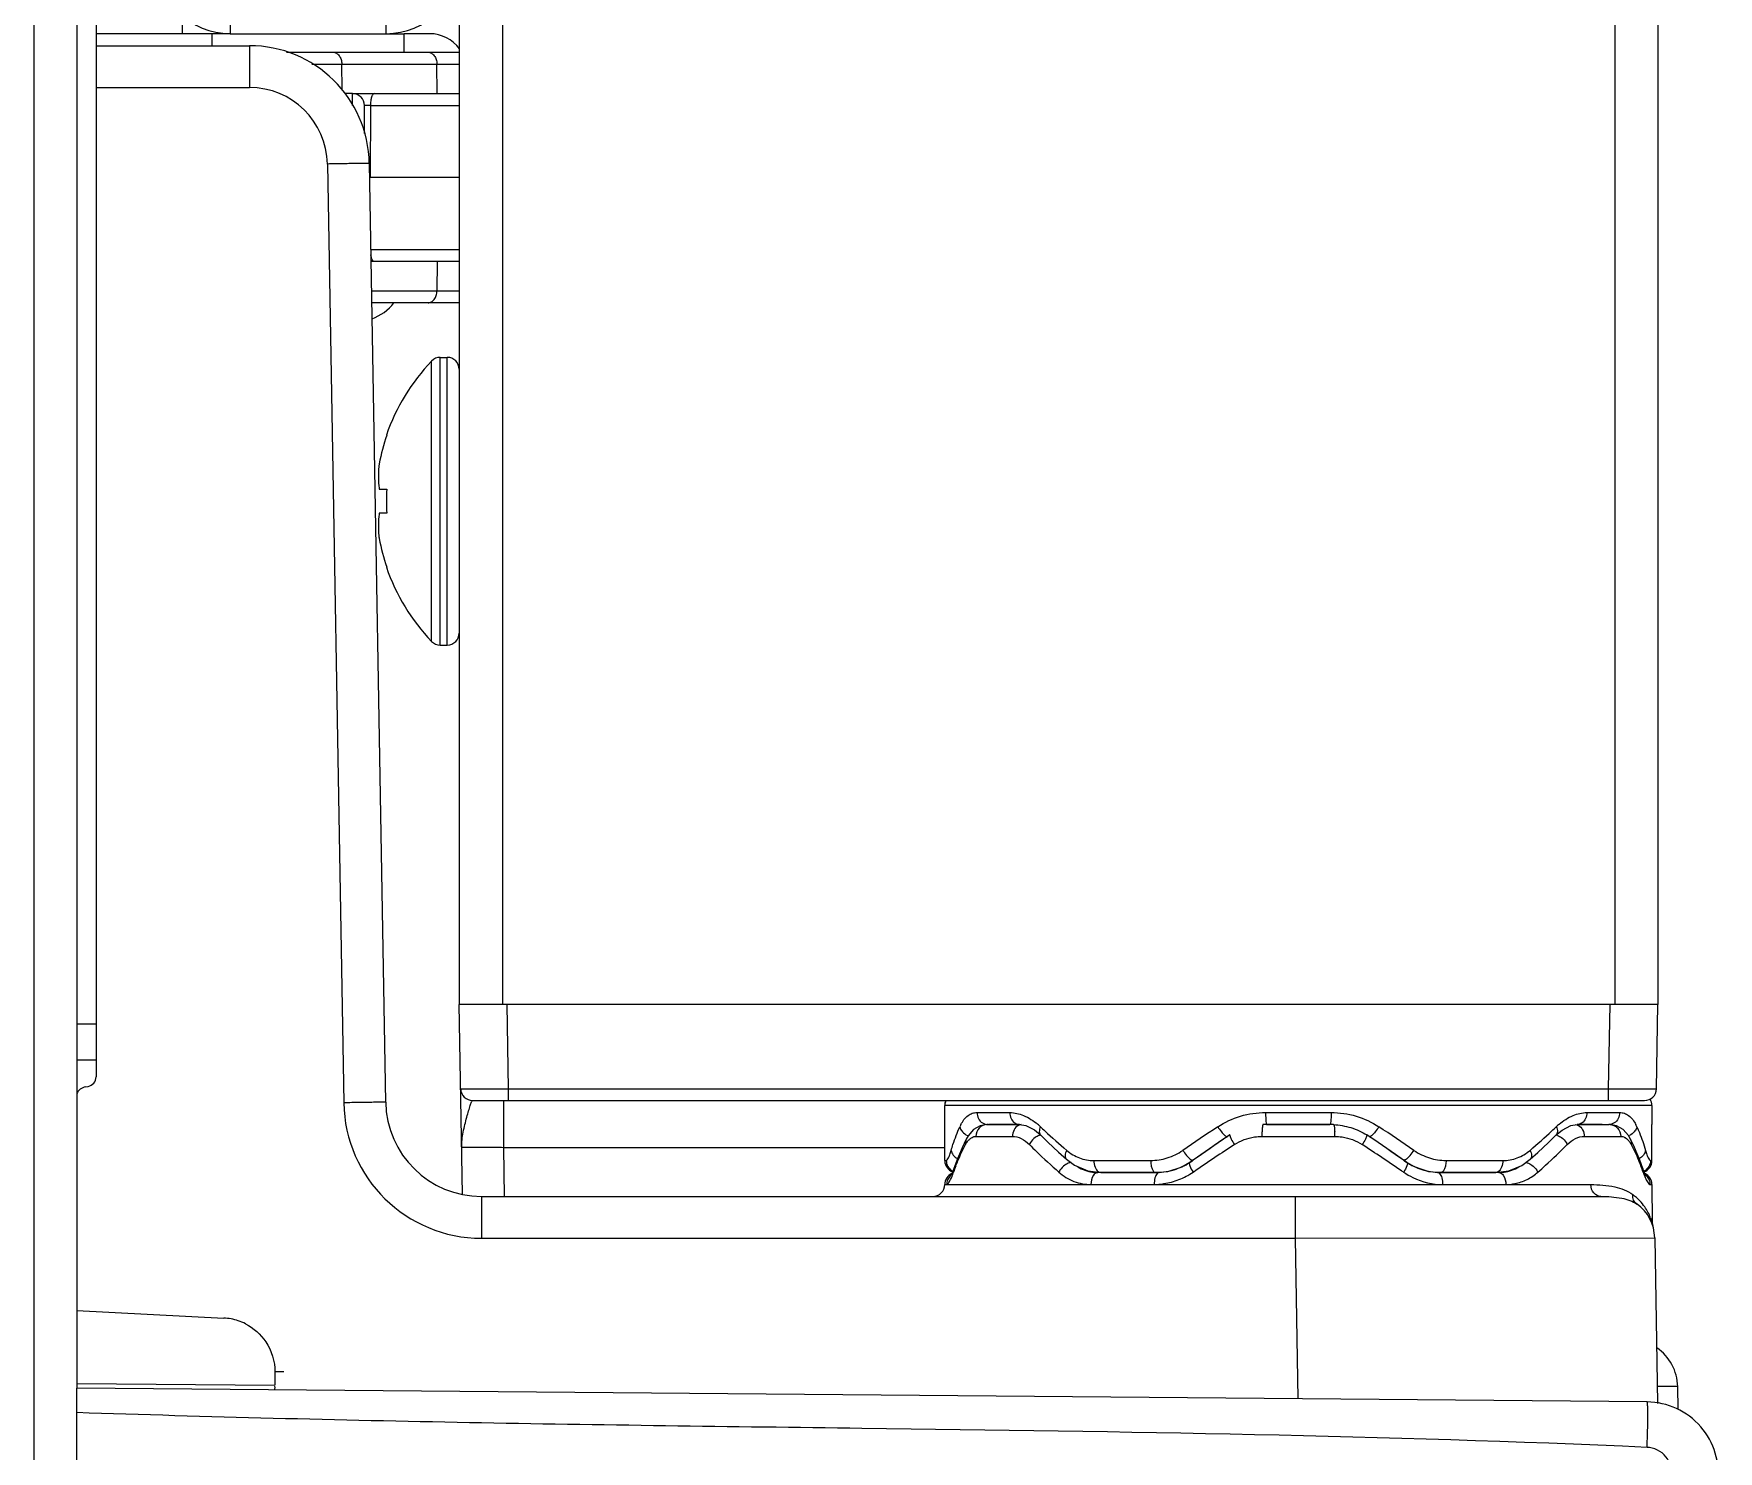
# Model space of a CAD drawing. Header units: millimetres. Extents: x -1686 to 4120, y -1850 to 2563.
# Drawn here: x 2410.2 to 2480.4, y -52.5 to 6.6 of the extents above; entities that cross this region are included whole.
import ezdxf

# ---------------------------------------------------------------- set-up
doc = ezdxf.new("R2010")
doc.units = ezdxf.units.MM
doc.header["$LTSCALE"] = 65.395
doc.layers.get('0').update_dxf_attribs({"linetype": 'CONTINUOUS'})
for name, color, linetype in [('02___PRT_ALL_AXES', 7, 'CONTINUOUS'), ('ASSI', 7, 'CONTINUOUS'), ('GEOM', 7, 'CONTINUOUS')]:
    doc.layers.add(name, color=color, linetype=linetype)

msp = doc.modelspace()

# ---------------------------------------------------------------- linework, layer by layer
at = {"linetype": 'Continuous'}
for p, q in [((2427.93, 673.131), (2427.93, -33.869)), ((2429.73, 673.131), (2429.73, -33.869)), ((2476.13, 673.131), (2476.13, -33.869)), ((2477.93, 673.131), (2477.93, -33.869)), ((2418.38, 8.631), (2418.38, 6.631)), ((2424.88, 6.631), (2424.88, 8.631)), ((2418.38, 6.631), (2424.88, 6.631)), ((2426.779, -18.715), (2426.779, -7.023)), ((2427.14, -18.869), (2427.14, -6.869)), ((2427.43, -18.869), (2427.43, -6.869)), ((2424.89, -10.119), (2424.906, -10.119)), ((2424.59, -12.369), (2424.906, -12.369)), ((2424.906, -13.369), (2424.59, -13.369)), ((2424.906, -15.619), (2424.89, -15.619)), ((2477.93, -33.869), (2427.93, -33.869)), ((2428.068, -41.788), (2427.93, -33.869)), ((2429.991, -37.378), (2429.93, -33.869)), ((2475.869, -37.378), (2475.93, -33.869)), ((2477.869, -37.378), (2477.93, -33.869)), ((2428.491, -37.869), (2477.369, -37.869)), ((2429.784, -39.834), (2429.784, -37.869)), ((2429.991, -37.378), (2475.869, -37.378)), ((2429.991, -37.869), (2429.991, -37.378)), ((2475.869, -37.869), (2475.869, -37.378)), ((2477.68, -38.077), (2448.18, -38.077)), ((2449.528, -38.369), (2450.894, -38.369)), ((2461.563, -38.369), (2464.297, -38.369)), ((2474.966, -38.369), (2476.332, -38.369)), ((2477.68, -38.077), (2477.68, -38.869)), ((2449.982, -38.869), (2451.305, -38.869)), ((2451.305, -38.869), (2451.563, -38.914)), ((2451.563, -38.914), (2451.918, -39.095)), ((2451.918, -39.095), (2452.186, -39.319)), ((2452.187, -39.319), (2452.187, -39.319)), ((2461.61, -38.869), (2464.25, -38.869)), ((2473.674, -39.319), (2473.673, -39.319)), ((2473.674, -39.319), (2473.933, -39.101)), ((2473.933, -39.101), (2474.29, -38.916)), ((2474.29, -38.916), (2474.555, -38.869)), ((2474.555, -38.869), (2475.878, -38.869)), ((2448.18, -39.834), (2429.784, -39.834)), ((2429.819, -41.869), (2429.784, -39.834)), ((2452.931, -40.022), (2453.263, -40.32)), ((2448.18, -40.369), (2448.243, -40.369)), ((2453.263, -40.32), (2453.263, -40.32)), ((2454.403, -40.369), (2456.77, -40.369)), ((2469.09, -40.369), (2471.457, -40.369)), ((2472.597, -40.32), (2472.597, -40.32)), ((2477.617, -40.369), (2477.68, -40.369)), ((2454.143, -40.798), (2454.692, -40.869)), ((2454.692, -40.869), (2456.979, -40.869)), ((2468.881, -40.869), (2471.168, -40.869))]:
    msp.add_line(p, q, dxfattribs=at)
for points in [[(2452.187, -39.319), (2452.487, -39.609), (2452.931, -40.022)], [(2472.597, -40.32), (2472.918, -40.032), (2473.362, -39.619), (2473.673, -39.319)], [(2453.263, -40.32), (2453.596, -40.565), (2454.143, -40.798)], [(2471.168, -40.869), (2471.709, -40.8), (2472.254, -40.571), (2472.597, -40.32)]]:
    msp.add_lwpolyline(points, dxfattribs=at)
for centre, radius, start, end in [((2418.38, 9.631), 3, 180, 270), ((2424.88, 9.631), 3, 270, 360), ((2427.14, -7.369), 0.5, 90, 136.22535), ((2427.43, -7.369), 0.5, 360, 90), ((2432.88, -12.869), 8.435, 160.97292, 169.33784), ((2428.72, -11.839), 4.163, 178.40064, 179.17885), ((2428.719, -11.839), 4.162, 179.17887, 180.17477), ((2428.719, -11.839), 4.162, 180.17484, 181.17769), ((2428.721, -11.839), 4.164, 181.17771, 181.95874), ((2428.723, -11.839), 4.167, 177.16138, 178.40051), ((2428.728, -11.839), 4.171, 176.61206, 177.16146), ((2428.737, -11.84), 4.18, 174.73554, 176.61146), ((2428.756, -11.842), 4.2, 172.70766, 174.735), ((2428.724, -11.839), 4.167, 181.95879, 182.82291), ((2428.729, -11.838), 4.172, 182.82295, 183.74053), ((2428.735, -11.838), 4.178, 183.74057, 184.61201), ((2428.743, -11.837), 4.186, 184.61205, 185.51729), ((2428.758, -11.836), 4.201, 185.51796, 187.29216), ((2432.88, -12.869), 7.99, 176.41218, 183.58782), ((2428.721, -13.9), 4.164, 178.04126, 178.82229), ((2428.719, -13.9), 4.162, 178.82231, 179.82516), ((2428.719, -13.9), 4.162, 179.82523, 180.82113), ((2428.72, -13.9), 4.163, 180.82115, 181.59936), ((2428.723, -13.899), 4.167, 181.59949, 182.83862), ((2428.724, -13.9), 4.167, 177.17709, 178.04121), ((2428.729, -13.9), 4.172, 176.25947, 177.17705), ((2428.735, -13.9), 4.178, 175.38799, 176.25943), ((2428.743, -13.901), 4.186, 174.48271, 175.38795), ((2428.758, -13.902), 4.201, 172.70784, 174.48204), ((2428.728, -13.899), 4.171, 182.83854, 183.38794), ((2428.737, -13.899), 4.18, 183.38854, 185.26446), ((2428.756, -13.897), 4.2, 185.265, 187.29234), ((2432.88, -12.869), 8.435, 190.66216, 199.02708), ((2427.14, -18.369), 0.5, 223.77465, 270), ((2427.43, -18.369), 0.5, 270, 0), ((2428.491, -37.369), 0.5, 180.99984, 269.99097), ((2448.68, -38.076), 0.5, 155.33482, 180), ((2448.68, -38.077), 0.5, 157.48891, 180), ((2477.369, -37.369), 0.5, 270, 359), ((2477.18, -38.077), 0.5, 0, 32.00138), ((2450.5, -39.715), 1.848, 152.76711, 155.95344), ((2449.379, -38.755), 0.622, 245.89107, 249.70241), ((2449.982, -39.428), 0.559, 90.00908, 94.24521), ((2450.235, -41.007), 2.817, 46.55479, 49.74658), ((2470.545, -19.546), 26.731, 226.58184, 227.12387), ((2472.787, -17.115), 30.038, 227.14377, 229.46995), ((2527.69, -141.574), 123.165, 123.57851, 124.3974), ((2461.563, -41.71), 2.832, 121.68481, 124.55526), ((2461.61, -41.895), 3.026, 90.01104, 92.8128), ((2464.25, -41.895), 3.026, 87.18691, 89.98898), ((2464.297, -41.71), 2.832, 55.44474, 58.31384), ((2393.198, -148.948), 132.058, 55.63018, 56.39391), ((2452.312, -16.261), 31.182, 310.57274, 312.81355), ((2455.315, -19.546), 26.731, 312.87614, 313.41816), ((2475.625, -41.007), 2.817, 130.25597, 133.44529), ((2475.878, -39.428), 0.559, 85.75337, 89.99095), ((2476.481, -38.755), 0.622, 290.48486, 294.10999), ((2475.36, -39.715), 1.848, 24.04888, 27.23564), ((2459.615, -38.995), 1.779, 212.2947, 220.67124), ((2532.595, -145.526), 128.623, 124.38412, 125.15293), ((2387.669, -153.588), 138.437, 54.87433, 55.58863), ((2466.246, -38.995), 1.779, 319.32684, 327.70278), ((2448.68, -40.369), 0.5, 181.90363, 250.36521), ((2456.886, -38.029), 2.858, 301.97355, 304.02101), ((2456.884, -38.026), 2.862, 304.02071, 305.31445), ((2458.537, -40.299), 0.0626, 267.50712, 271.56149), ((2468.976, -38.026), 2.862, 234.68557, 235.97548), ((2468.974, -38.029), 2.858, 235.97519, 238.02603), ((2477.18, -40.369), 0.5, 289.58183, 360), ((2448.738, -40.376), 0.492, 240.02307, 244.64831), ((2456.978, -38.314), 2.556, 270.01607, 273.14826), ((2456.974, -38.257), 2.613, 273.16779, 282.11491), ((2468.886, -38.257), 2.613, 257.89924, 266.83233), ((2468.882, -38.314), 2.556, 266.85179, 269.98401), ((2477.122, -40.376), 0.492, 295.3514, 299.97604)]:
    msp.add_arc(centre, radius, start, end, dxfattribs=at)
for points, knots in [([(2427.991, -37.378), (2427.991, -37.381), (2428.003, -37.377), (2428.014, -37.38), (2428.041, -37.379), (2428.083, -37.381), (2428.15, -37.381), (2428.233, -37.381), (2428.378, -37.381), (2428.595, -37.382), (2428.894, -37.381), (2429.236, -37.381), (2429.606, -37.38), (2429.861, -37.379), (2429.991, -37.378)], [0, 0, 0, 0, 0.00485, 0.010865, 0.019254, 0.043098, 0.07617, 0.118119, 0.168571, 0.292925, 0.444468, 0.617308, 0.804981, 1, 1, 1, 1]), ([(2428.034, -39.834), (2428.03, -39.617), (2428.068, -39.291), (2428.163, -38.872), (2428.242, -38.575), (2428.317, -38.308), (2428.38, -38.094), (2428.429, -37.954), (2428.463, -37.888), (2428.483, -37.869), (2428.491, -37.869)], [0, 0, 0, 0, 0.320027, 0.479984, 0.633841, 0.773037, 0.886968, 0.964801, 0.987534, 1, 1, 1, 1]), ([(2475.869, -37.378), (2475.999, -37.379), (2476.254, -37.38), (2476.624, -37.381), (2476.966, -37.381), (2477.265, -37.382), (2477.482, -37.381), (2477.627, -37.381), (2477.71, -37.381), (2477.777, -37.381), (2477.819, -37.379), (2477.846, -37.38), (2477.857, -37.377), (2477.869, -37.381), (2477.869, -37.378)], [0, 0, 0, 0, 0.19502, 0.382696, 0.555536, 0.707078, 0.831431, 0.881883, 0.923833, 0.956904, 0.980743, 0.98913, 0.995144, 1, 1, 1, 1]), ([(2448.856, -38.869), (2448.929, -38.728), (2449.065, -38.532), (2449.326, -38.39), (2449.461, -38.369), (2449.528, -38.369)], [0, 0, 0, 0, 0.543087, 0.773643, 1, 1, 1, 1]), ([(2449.528, -38.369), (2449.528, -38.455), (2449.568, -38.626), (2449.685, -38.758), (2449.755, -38.802)], [0, 0, 0, 0, 0.509936, 1, 1, 1, 1]), ([(2450.894, -38.369), (2451.091, -38.369), (2451.519, -38.471), (2451.88, -38.709), (2452.055, -38.857)], [0, 0, 0, 0, 0.462143, 1, 1, 1, 1]), ([(2450.894, -38.369), (2450.894, -38.455), (2450.928, -38.621), (2451.034, -38.757), (2451.098, -38.802)], [0, 0, 0, 0, 0.520016, 1, 1, 1, 1]), ([(2459.57, -38.962), (2459.861, -38.769), (2460.507, -38.468), (2461.212, -38.369), (2461.563, -38.369)], [0, 0, 0, 0, 0.497986, 1, 1, 1, 1]), ([(2461.563, -38.369), (2461.563, -38.464), (2461.569, -38.62), (2461.579, -38.777), (2461.593, -38.837)], [0, 0, 0, 0, 0.60654, 1, 1, 1, 1]), ([(2464.297, -38.369), (2464.297, -38.464), (2464.291, -38.62), (2464.281, -38.777), (2464.267, -38.837)], [0, 0, 0, 0, 0.606643, 1, 1, 1, 1]), ([(2464.297, -38.369), (2464.648, -38.369), (2465.353, -38.468), (2465.999, -38.769), (2466.29, -38.962)], [0, 0, 0, 0, 0.502014, 1, 1, 1, 1]), ([(2473.805, -38.857), (2473.98, -38.709), (2474.341, -38.471), (2474.769, -38.369), (2474.966, -38.369)], [0, 0, 0, 0, 0.537854, 1, 1, 1, 1]), ([(2474.966, -38.369), (2474.966, -38.455), (2474.932, -38.621), (2474.826, -38.757), (2474.762, -38.802)], [0, 0, 0, 0, 0.520014, 1, 1, 1, 1]), ([(2476.332, -38.369), (2476.332, -38.455), (2476.292, -38.626), (2476.175, -38.758), (2476.105, -38.802)], [0, 0, 0, 0, 0.509935, 1, 1, 1, 1]), ([(2476.332, -38.369), (2476.398, -38.369), (2476.533, -38.39), (2476.795, -38.532), (2476.931, -38.728), (2477.004, -38.869)], [0, 0, 0, 0, 0.226358, 0.456913, 1, 1, 1, 1]), ([(2448.447, -39.946), (2448.472, -39.863), (2448.576, -39.529), (2448.704, -39.203), (2448.812, -38.962)], [0, 0, 0, 0, 0.245495, 1, 1, 1, 1]), ([(2448.812, -38.962), (2448.816, -38.98), (2448.836, -39.056), (2448.878, -39.126), (2448.917, -39.171)], [0, 0, 0, 0, 0.238358, 1, 1, 1, 1]), ([(2451.098, -38.802), (2451.114, -38.813), (2451.176, -38.85), (2451.249, -38.869), (2451.302, -38.869)], [0, 0, 0, 0, 0.258817, 1, 1, 1, 1]), ([(2452.172, -38.962), (2452.143, -39.026), (2452.105, -39.149), (2452.148, -39.281), (2452.187, -39.319)], [0, 0, 0, 0, 0.562885, 1, 1, 1, 1]), ([(2459.57, -38.962), (2459.617, -39.034), (2459.708, -39.16), (2459.811, -39.277), (2459.863, -39.323)], [0, 0, 0, 0, 0.554103, 1, 1, 1, 1]), ([(2459.863, -39.323), (2459.88, -39.338), (2459.908, -39.36), (2459.943, -39.378), (2459.956, -39.377)], [0, 0, 0, 0, 0.627067, 1, 1, 1, 1]), ([(2461.593, -38.837), (2461.595, -38.845), (2461.598, -38.856), (2461.606, -38.869), (2461.61, -38.869)], [0, 0, 0, 0, 0.685624, 1, 1, 1, 1]), ([(2464.267, -38.837), (2464.265, -38.845), (2464.262, -38.856), (2464.254, -38.869), (2464.25, -38.869)], [0, 0, 0, 0, 0.685515, 1, 1, 1, 1]), ([(2464.398, -38.873), (2464.643, -38.885), (2465.129, -38.968), (2465.578, -39.172), (2465.785, -39.3)], [0, 0, 0, 0, 0.501925, 1, 1, 1, 1]), ([(2465.997, -39.323), (2465.98, -39.338), (2465.952, -39.36), (2465.917, -39.378), (2465.904, -39.377)], [0, 0, 0, 0, 0.627062, 1, 1, 1, 1]), ([(2466.29, -38.962), (2466.243, -39.034), (2466.152, -39.16), (2466.049, -39.277), (2465.997, -39.323)], [0, 0, 0, 0, 0.554123, 1, 1, 1, 1]), ([(2473.688, -38.962), (2473.717, -39.026), (2473.755, -39.149), (2473.712, -39.281), (2473.674, -39.319)], [0, 0, 0, 0, 0.562888, 1, 1, 1, 1]), ([(2474.762, -38.802), (2474.746, -38.813), (2474.684, -38.85), (2474.611, -38.869), (2474.558, -38.869)], [0, 0, 0, 0, 0.258818, 1, 1, 1, 1]), ([(2477.048, -38.962), (2477.044, -38.98), (2477.024, -39.056), (2476.982, -39.126), (2476.942, -39.171)], [0, 0, 0, 0, 0.238358, 1, 1, 1, 1]), ([(2477.048, -38.962), (2477.084, -39.043), (2477.222, -39.365), (2477.339, -39.696), (2477.412, -39.946)], [0, 0, 0, 0, 0.254914, 1, 1, 1, 1]), ([(2429.784, -39.834), (2429.67, -39.832), (2429.447, -39.828), (2429.123, -39.823), (2428.824, -39.821), (2428.562, -39.82), (2428.372, -39.82), (2428.246, -39.822), (2428.172, -39.823), (2428.116, -39.826), (2428.071, -39.827), (2428.051, -39.831), (2428.034, -39.831), (2428.034, -39.834)], [0, 0, 0, 0, 0.195004, 0.382579, 0.555413, 0.70691, 0.831211, 0.881631, 0.923553, 0.956586, 0.980426, 0.994866, 1, 1, 1, 1]), ([(2448.243, -40.369), (2448.26, -40.369), (2448.298, -40.33), (2448.341, -40.249), (2448.396, -40.114), (2448.429, -40.008), (2448.447, -39.946)], [0, 0, 0, 0, 0.100823, 0.297022, 0.597759, 1, 1, 1, 1]), ([(2448.447, -39.946), (2448.456, -40.017), (2448.521, -40.16), (2448.642, -40.256), (2448.711, -40.292)], [0, 0, 0, 0, 0.476562, 1, 1, 1, 1]), ([(2453.267, -39.946), (2453.232, -40.014), (2453.184, -40.139), (2453.222, -40.284), (2453.263, -40.32)], [0, 0, 0, 0, 0.583558, 1, 1, 1, 1]), ([(2453.267, -39.946), (2453.424, -40.08), (2453.784, -40.298), (2454.199, -40.369), (2454.403, -40.369)], [0, 0, 0, 0, 0.502873, 1, 1, 1, 1]), ([(2456.77, -40.369), (2457.004, -40.369), (2457.48, -40.294), (2457.912, -40.082), (2458.11, -39.946)], [0, 0, 0, 0, 0.492625, 1, 1, 1, 1]), ([(2467.75, -39.946), (2467.948, -40.082), (2468.38, -40.294), (2468.856, -40.369), (2469.09, -40.369)], [0, 0, 0, 0, 0.507376, 1, 1, 1, 1]), ([(2471.457, -40.369), (2471.661, -40.369), (2472.076, -40.298), (2472.436, -40.08), (2472.593, -39.946)], [0, 0, 0, 0, 0.497126, 1, 1, 1, 1]), ([(2472.593, -39.946), (2472.627, -40.014), (2472.676, -40.139), (2472.638, -40.284), (2472.597, -40.32)], [0, 0, 0, 0, 0.583558, 1, 1, 1, 1]), ([(2477.412, -39.946), (2477.403, -40.016), (2477.339, -40.16), (2477.218, -40.256), (2477.149, -40.292)], [0, 0, 0, 0, 0.476578, 1, 1, 1, 1]), ([(2477.412, -39.946), (2477.431, -40.008), (2477.464, -40.114), (2477.519, -40.249), (2477.562, -40.33), (2477.6, -40.369), (2477.617, -40.369)], [0, 0, 0, 0, 0.402241, 0.70298, 0.899178, 1, 1, 1, 1]), ([(2454.403, -40.369), (2454.403, -40.465), (2454.429, -40.637), (2454.525, -40.794), (2454.589, -40.836)], [0, 0, 0, 0, 0.558383, 1, 1, 1, 1]), ([(2456.77, -40.369), (2456.77, -40.433), (2456.781, -40.556), (2456.822, -40.73), (2456.91, -40.869), (2456.979, -40.869)], [0, 0, 0, 0, 0.337378, 0.634151, 1, 1, 1, 1]), ([(2457.523, -40.811), (2457.599, -40.795), (2457.906, -40.715), (2458.198, -40.58), (2458.4, -40.454)], [0, 0, 0, 0, 0.247624, 1, 1, 1, 1]), ([(2458.265, -40.155), (2458.282, -40.175), (2458.343, -40.241), (2458.409, -40.303), (2458.464, -40.335)], [0, 0, 0, 0, 0.293879, 1, 1, 1, 1]), ([(2458.464, -40.335), (2458.47, -40.339), (2458.492, -40.351), (2458.517, -40.36), (2458.534, -40.361)], [0, 0, 0, 0, 0.301777, 1, 1, 1, 1]), ([(2467.396, -40.335), (2467.389, -40.339), (2467.366, -40.352), (2467.34, -40.362), (2467.321, -40.361)], [0, 0, 0, 0, 0.307043, 1, 1, 1, 1]), ([(2467.595, -40.155), (2467.578, -40.175), (2467.517, -40.241), (2467.451, -40.303), (2467.396, -40.335)], [0, 0, 0, 0, 0.293906, 1, 1, 1, 1]), ([(2467.46, -40.454), (2467.528, -40.496), (2467.804, -40.653), (2468.107, -40.762), (2468.338, -40.811)], [0, 0, 0, 0, 0.253315, 1, 1, 1, 1]), ([(2469.09, -40.369), (2469.09, -40.433), (2469.079, -40.556), (2469.038, -40.73), (2468.95, -40.869), (2468.881, -40.869)], [0, 0, 0, 0, 0.337378, 0.634151, 1, 1, 1, 1]), ([(2471.457, -40.369), (2471.457, -40.465), (2471.431, -40.637), (2471.334, -40.794), (2471.271, -40.836)], [0, 0, 0, 0, 0.558381, 1, 1, 1, 1])]:
    msp.add_open_spline(points, degree=3, knots=knots, dxfattribs=at)
for points in [[(2448.917, -39.171), (2448.973, -39.236), (2449.046, -39.288), (2449.124, -39.323)], [(2449.755, -38.802), (2449.822, -38.844), (2449.903, -38.869), (2449.982, -38.869)], [(2476.105, -38.802), (2476.038, -38.844), (2475.957, -38.869), (2475.878, -38.869)], [(2476.942, -39.171), (2476.887, -39.236), (2476.814, -39.288), (2476.736, -39.323)], [(2448.243, -40.369), (2448.243, -40.455), (2448.267, -40.544), (2448.31, -40.619)], [(2448.31, -40.619), (2448.353, -40.694), (2448.418, -40.759), (2448.492, -40.802)], [(2477.55, -40.619), (2477.507, -40.694), (2477.442, -40.759), (2477.368, -40.802)], [(2477.617, -40.369), (2477.617, -40.455), (2477.593, -40.544), (2477.55, -40.619)], [(2454.589, -40.836), (2454.619, -40.856), (2454.656, -40.869), (2454.692, -40.869)], [(2471.271, -40.836), (2471.241, -40.856), (2471.204, -40.869), (2471.168, -40.869)]]:
    msp.add_open_spline(points, degree=3, dxfattribs=at)
at = {"layer": '02___PRT_ALL_AXES', "linetype": 'Continuous'}
for p, q in [((2448.18, -40.369), (2448.18, -38.076)), ((2477.68, -40.369), (2477.68, -38.869))]:
    msp.add_line(p, q, dxfattribs=at)
at = {"layer": 'ASSI', "linetype": 'Continuous'}
for p, q in [((2418.38, 6.631), (2417.63, 6.631)), ((2417.63, 6.131), (2417.63, 6.631)), ((2424.88, 6.631), (2425.63, 6.631)), ((2425.63, 5.856), (2425.63, 6.631)), ((2423.48, 4.131), (2423.157, 4.131)), ((2423.48, 3.63), (2423.48, 4.131)), ((2423.98, 2.47), (2423.98, 3.631)), ((2427.14, -6.869), (2427.43, -6.869)), ((2427.14, -18.869), (2427.43, -18.869))]:
    msp.add_line(p, q, dxfattribs=at)
for centre, radius, start, end in [((2423.48, 3.631), 0.5, 0, 90), ((2432.88, -12.869), 8.45, 136.22534, 160.9713), ((2432.88, -12.869), 8.45, 199.0287, 223.77466)]:
    msp.add_arc(centre, radius, start, end, dxfattribs=at)
at = {"layer": 'GEOM', "linetype": 'Continuous'}
for p, q in [((2410.18, 672.931), (2410.18, -126.569)), ((2411.98, 672.931), (2411.98, -49.869)), ((2412.78, 27.731), (2412.78, -35.73)), ((2416.38, 6.631), (2416.38, 7.41)), ((2417.63, 6.631), (2412.78, 6.631)), ((2426.709, 6.631), (2425.63, 6.631)), ((2412.78, 6.131), (2419.179, 6.131)), ((2419.179, 6.131), (2419.179, 4.388)), ((2420.72, 5.856), (2427.93, 5.856)), ((2421.78, 5.365), (2427.93, 5.365)), ((2423.045, 4.299), (2423.031, 5.365)), ((2427.013, 4.131), (2426.997, 5.365)), ((2412.78, 4.388), (2419.179, 4.388)), ((2423.48, 4.131), (2427.93, 4.131)), ((2424.226, 3.64), (2423.98, 3.64)), ((2424.226, 3.64), (2424.218, 0.631)), ((2424.226, 3.64), (2427.925, 3.64)), ((2422.428, 1.195), (2423.112, -37.962)), ((2424.178, 1.218), (2424.861, -37.939)), ((2427.925, 0.631), (2424.218, 0.631)), ((2427.925, -2.378), (2424.24, -2.378)), ((2427.93, -2.869), (2424.249, -2.869)), ((2427.013, -2.869), (2426.997, -4.103)), ((2427.93, -4.103), (2424.271, -4.103)), ((2427.93, -4.594), (2424.279, -4.594)), ((2411.98, -34.669), (2412.78, -34.669)), ((2412.78, -35.73), (2412.78, -36.884)), ((2411.98, -36.169), (2412.78, -36.169)), ((2412.343, -37.296), (2412.449, -37.278)), ((2449.154, -39.344), (2449.076, -39.483)), ((2449.38, -39.082), (2449.154, -39.344)), ((2451.302, -38.869), (2450.01, -38.869)), ((2464.25, -38.869), (2461.61, -38.869)), ((2466.256, -39.617), (2465.786, -39.295)), ((2475.599, -38.869), (2474.558, -38.869)), ((2476.784, -39.482), (2476.698, -39.333)), ((2449.076, -39.482), (2448.903, -39.84)), ((2449.076, -39.482), (2449.076, -39.483)), ((2449.483, -39.365), (2451.003, -39.365)), ((2461.409, -39.365), (2464.451, -39.365)), ((2474.857, -39.365), (2476.377, -39.365)), ((2476.784, -39.482), (2476.784, -39.482)), ((2476.95, -39.825), (2476.784, -39.482)), ((2448.561, -40.702), (2448.506, -40.853)), ((2448.561, -40.702), (2448.547, -40.856)), ((2467.772, -40.637), (2467.461, -40.451)), ((2468.368, -40.835), (2467.772, -40.637)), ((2477.34, -40.818), (2477.299, -40.702)), ((2477.299, -40.702), (2477.313, -40.856)), ((2448.261, -41.372), (2454.292, -41.37)), ((2448.462, -40.955), (2448.443, -40.995)), ((2448.506, -40.853), (2448.462, -40.955)), ((2448.512, -40.836), (2448.48, -40.916)), ((2457.12, -40.869), (2454.57, -40.869)), ((2456.899, -41.372), (2468.961, -41.37)), ((2457.47, -40.839), (2457.12, -40.869)), ((2458.537, -40.856), (2458.63, -40.794)), ((2467.23, -40.794), (2467.323, -40.856)), ((2468.74, -40.869), (2468.368, -40.835)), ((2471.29, -40.869), (2468.739, -40.869)), ((2471.599, -41.377), (2475.134, -41.374)), ((2477.383, -40.924), (2477.34, -40.818)), ((2477.597, -41.365), (2477.676, -41.365)), ((2477.676, -41.365), (2477.689, -42.944)), ((2428.861, -41.869), (2475.548, -41.869)), ((2428.861, -41.869), (2428.861, -43.612)), ((2462.793, -41.869), (2462.793, -43.612)), ((2428.861, -43.612), (2462.793, -43.612)), ((2462.793, -43.612), (2477.794, -43.589)), ((2462.793, -43.612), (2462.91, -50.314)), ((2477.794, -43.589), (2477.915, -50.498)), ((2411.98, -46.62), (2418.111, -46.941)), ((2411.98, -49.669), (2420.243, -49.741)), ((2477.473, -50.441), (2411.98, -49.869)), ((2411.98, -129.869), (2411.98, -49.869)), ((2420.613, -49.188), (2420.243, -49.188)), ((2420.243, -49.188), (2420.243, -49.741)), ((2478.753, -49.8), (2477.916, -49.789)), ((2478.769, -50.759), (2478.753, -49.8))]:
    msp.add_line(p, q, dxfattribs=at)
for points in [[(2449.939, -38.869), (2449.656, -38.919), (2449.38, -39.082)], [(2460.074, -39.295), (2459.583, -39.631), (2458.862, -40.129), (2458.399, -40.451)], [(2476.698, -39.333), (2476.474, -39.076), (2476.2, -38.918), (2475.921, -38.869)], [(2448.903, -39.84), (2448.682, -40.365), (2448.561, -40.702)], [(2467.461, -40.451), (2466.977, -40.114), (2466.256, -39.617)], [(2477.299, -40.702), (2477.172, -40.349), (2476.95, -39.825)], [(2458.399, -40.451), (2458.067, -40.647), (2457.47, -40.839)], [(2477.426, -41.012), (2477.43, -41.017), (2477.416, -40.992), (2477.383, -40.924)]]:
    msp.add_lwpolyline(points, dxfattribs=at)
for centre, radius, start, end in [((2426.709, 5.131), 1.5, 35.05935, 90), ((2419.179, 1.131), 5, 1, 90), ((2419.179, 1.138), 3.25, 1.00048, 89.99952), ((2423.63, -3.369), 2, 289.31262, 322.12117), ((2412.38, -36.884), 0.4, 280, 360), ((2412.43, -37.789), 0.5, 100, 155.46751), ((2428.861, -37.869), 4, 181, 270), ((2428.861, -37.862), 5.75, 181.00006, 269.99994), ((2452.302, -39.818), 0.527, 103.38517, 110.08071), ((2465.875, -39.365), 4.466, 177.55728, 179.99579), ((2459.985, -39.365), 4.465, 0.00396, 2.44241), ((2473.558, -39.818), 0.527, 69.92081, 76.63228), ((2544.69, -168.173), 153.726, 123.31156, 124.04384), ((2373.012, -180.415), 168.437, 55.98816, 56.65649), ((2455.828, -43.383), 7.707, 158.85699, 160.8581), ((2470.033, -43.383), 7.706, 19.14179, 21.13318), ((2447.684, -41.369), 0.5, 270, 360), ((2448.684, -41.369), 0.5, 114.40323, 180), ((2448.761, -41.366), 0.497, 130.22808, 134.89566), ((2477.176, -41.369), 0.5, 0.5, 65.54471), ((2477.099, -41.366), 0.497, 45.10035, 49.79051), ((2475.576, -43.558), 2.194, 43.4443, 53.67906), ((2475.544, -43.588), 2.238, 34.87887, 43.45389), ((2476.044, -43.619), 1.75, 1, 54.65329), ((2475.517, -43.606), 2.271, 22.02985, 34.86561), ((2478.189, -42.939), 0.5, 180.53117, 197.61137), ((2417.991, -49.198), 2.26, 71.44255, 86.96511), ((2417.992, -49.191), 2.253, 63.06091, 71.40159), ((2476.753, -49.835), 2, 1, 55.7313), ((2477.447, -53.441), 3, 352.5, 89.5)]:
    msp.add_arc(centre, radius, start, end, dxfattribs=at)
for points, knots in [([(2422.666, 5.856), (2422.714, 5.856), (2422.816, 5.827), (2422.935, 5.713), (2423.012, 5.552), (2423.031, 5.428), (2423.031, 5.365)], [0, 0, 0, 0, 0.213638, 0.449957, 0.715321, 1, 1, 1, 1]), ([(2426.631, 5.856), (2426.679, 5.856), (2426.781, 5.827), (2426.9, 5.713), (2426.977, 5.552), (2426.996, 5.428), (2426.997, 5.365)], [0, 0, 0, 0, 0.213638, 0.449957, 0.715321, 1, 1, 1, 1]), ([(2424.377, 4.131), (2424.354, 4.131), (2424.319, 4.099), (2424.291, 4.045), (2424.259, 3.957), (2424.233, 3.82), (2424.226, 3.703), (2424.226, 3.64)], [0, 0, 0, 0, 0.127286, 0.224347, 0.345461, 0.648102, 1, 1, 1, 1]), ([(2424.178, 1.218), (2424.178, 1.221), (2424.16, 1.215), (2424.141, 1.221), (2424.096, 1.218), (2424.04, 1.219), (2423.966, 1.218), (2423.84, 1.217), (2423.649, 1.214), (2423.388, 1.211), (2423.089, 1.206), (2422.765, 1.201), (2422.542, 1.197), (2422.428, 1.195)], [0, 0, 0, 0, 0.004853, 0.019262, 0.043088, 0.076158, 0.118124, 0.168558, 0.292946, 0.444432, 0.617281, 0.805078, 1, 1, 1, 1]), ([(2424.377, -2.869), (2424.342, -2.869), (2424.294, -2.799), (2424.263, -2.706), (2424.249, -2.637), (2424.243, -2.6)], [0, 0, 0, 0, 0.342998, 0.636269, 1, 1, 1, 1]), ([(2426.631, -4.594), (2426.679, -4.594), (2426.781, -4.565), (2426.9, -4.451), (2426.977, -4.29), (2426.996, -4.167), (2426.997, -4.103)], [0, 0, 0, 0, 0.213638, 0.449957, 0.715321, 1, 1, 1, 1]), ([(2424.861, -37.939), (2424.861, -37.936), (2424.843, -37.942), (2424.825, -37.936), (2424.779, -37.939), (2424.723, -37.938), (2424.65, -37.939), (2424.523, -37.94), (2424.333, -37.943), (2424.071, -37.946), (2423.773, -37.951), (2423.449, -37.956), (2423.225, -37.96), (2423.112, -37.962)], [0, 0, 0, 0, 0.004853, 0.019262, 0.043088, 0.076158, 0.118124, 0.168558, 0.292946, 0.444432, 0.617281, 0.805078, 1, 1, 1, 1]), ([(2449.939, -38.869), (2449.821, -38.869), (2449.572, -38.986), (2449.484, -39.24), (2449.483, -39.365)], [0, 0, 0, 0, 0.484018, 1, 1, 1, 1]), ([(2451.254, -38.907), (2451.178, -38.946), (2451.046, -39.087), (2451.004, -39.27), (2451.003, -39.365)], [0, 0, 0, 0, 0.474805, 1, 1, 1, 1]), ([(2460.068, -39.312), (2460.067, -39.317), (2460.072, -39.352), (2460.086, -39.385), (2460.098, -39.411)], [0, 0, 0, 0, 0.165283, 1, 1, 1, 1]), ([(2460.074, -39.295), (2460.072, -39.297), (2460.068, -39.302), (2460.068, -39.308), (2460.068, -39.312)], [0, 0, 0, 0, 0.426618, 1, 1, 1, 1]), ([(2461.453, -38.876), (2461.446, -38.886), (2461.438, -38.921), (2461.421, -39.02), (2461.416, -39.108), (2461.414, -39.175)], [0, 0, 0, 0, 0.124612, 0.341669, 1, 1, 1, 1]), ([(2461.461, -38.869), (2461.46, -38.869), (2461.456, -38.871), (2461.454, -38.874), (2461.453, -38.876)], [0, 0, 0, 0, 0.411487, 1, 1, 1, 1]), ([(2464.399, -38.869), (2464.4, -38.869), (2464.404, -38.871), (2464.406, -38.874), (2464.407, -38.876)], [0, 0, 0, 0, 0.41152, 1, 1, 1, 1]), ([(2464.407, -38.876), (2464.414, -38.886), (2464.422, -38.921), (2464.439, -39.02), (2464.444, -39.108), (2464.446, -39.175)], [0, 0, 0, 0, 0.124598, 0.341651, 1, 1, 1, 1]), ([(2465.793, -39.312), (2465.793, -39.318), (2465.788, -39.352), (2465.774, -39.385), (2465.762, -39.411)], [0, 0, 0, 0, 0.165604, 1, 1, 1, 1]), ([(2465.786, -39.295), (2465.788, -39.297), (2465.792, -39.302), (2465.792, -39.308), (2465.793, -39.312)], [0, 0, 0, 0, 0.425997, 1, 1, 1, 1]), ([(2474.606, -38.907), (2474.682, -38.946), (2474.814, -39.087), (2474.856, -39.27), (2474.857, -39.365)], [0, 0, 0, 0, 0.474805, 1, 1, 1, 1]), ([(2475.921, -38.869), (2476.039, -38.869), (2476.288, -38.986), (2476.376, -39.24), (2476.377, -39.365)], [0, 0, 0, 0, 0.484019, 1, 1, 1, 1]), ([(2448.64, -40.604), (2448.669, -40.528), (2448.793, -40.223), (2448.935, -39.924), (2449.05, -39.704)], [0, 0, 0, 0, 0.245205, 1, 1, 1, 1]), ([(2449.05, -39.704), (2449.06, -39.686), (2449.096, -39.621), (2449.139, -39.559), (2449.176, -39.519)], [0, 0, 0, 0, 0.269415, 1, 1, 1, 1]), ([(2449.176, -39.519), (2449.187, -39.506), (2449.231, -39.461), (2449.282, -39.424), (2449.322, -39.403)], [0, 0, 0, 0, 0.268066, 1, 1, 1, 1]), ([(2451.003, -39.365), (2451.128, -39.365), (2451.397, -39.435), (2451.614, -39.602), (2451.716, -39.704)], [0, 0, 0, 0, 0.463674, 1, 1, 1, 1]), ([(2451.957, -39.411), (2451.879, -39.468), (2451.788, -39.564), (2451.728, -39.676), (2451.716, -39.704)], [0, 0, 0, 0, 0.760044, 1, 1, 1, 1]), ([(2451.716, -39.704), (2451.812, -39.801), (2452.211, -40.195), (2452.623, -40.575), (2452.94, -40.856)], [0, 0, 0, 0, 0.243688, 1, 1, 1, 1]), ([(2460.098, -39.411), (2460.107, -39.433), (2460.157, -39.533), (2460.216, -39.63), (2460.265, -39.704)], [0, 0, 0, 0, 0.205462, 1, 1, 1, 1]), ([(2460.265, -39.704), (2460.515, -39.539), (2460.908, -39.393), (2461.308, -39.365), (2461.409, -39.365)], [0, 0, 0, 0, 0.748057, 1, 1, 1, 1]), ([(2464.451, -39.365), (2464.552, -39.365), (2464.952, -39.393), (2465.344, -39.539), (2465.595, -39.704)], [0, 0, 0, 0, 0.251943, 1, 1, 1, 1]), ([(2465.762, -39.411), (2465.753, -39.432), (2465.703, -39.533), (2465.644, -39.63), (2465.595, -39.704)], [0, 0, 0, 0, 0.205469, 1, 1, 1, 1]), ([(2472.92, -40.856), (2473.027, -40.761), (2473.444, -40.387), (2473.851, -40), (2474.144, -39.704)], [0, 0, 0, 0, 0.256285, 1, 1, 1, 1]), ([(2473.903, -39.411), (2473.981, -39.468), (2474.071, -39.564), (2474.132, -39.676), (2474.144, -39.704)], [0, 0, 0, 0, 0.760037, 1, 1, 1, 1]), ([(2474.144, -39.704), (2474.246, -39.602), (2474.463, -39.435), (2474.732, -39.365), (2474.857, -39.365)], [0, 0, 0, 0, 0.536327, 1, 1, 1, 1]), ([(2476.538, -39.403), (2476.552, -39.411), (2476.613, -39.446), (2476.665, -39.495), (2476.7, -39.537)], [0, 0, 0, 0, 0.232825, 1, 1, 1, 1]), ([(2476.7, -39.537), (2476.71, -39.549), (2476.751, -39.601), (2476.786, -39.659), (2476.81, -39.704)], [0, 0, 0, 0, 0.233617, 1, 1, 1, 1]), ([(2476.81, -39.704), (2476.849, -39.779), (2476.998, -40.073), (2477.132, -40.376), (2477.22, -40.605)], [0, 0, 0, 0, 0.255086, 1, 1, 1, 1]), ([(2453.187, -40.563), (2453.109, -40.622), (2453.019, -40.718), (2452.954, -40.828), (2452.94, -40.856)], [0, 0, 0, 0, 0.756662, 1, 1, 1, 1]), ([(2453.448, -40.448), (2453.426, -40.45), (2453.332, -40.47), (2453.246, -40.519), (2453.187, -40.563)], [0, 0, 0, 0, 0.222402, 1, 1, 1, 1]), ([(2453.731, -40.632), (2453.917, -40.748), (2454.203, -40.851), (2454.496, -40.869), (2454.57, -40.869)], [0, 0, 0, 0, 0.745497, 1, 1, 1, 1]), ([(2458.399, -40.451), (2458.385, -40.461), (2458.377, -40.518), (2458.421, -40.654), (2458.484, -40.773), (2458.537, -40.856)], [0, 0, 0, 0, 0.115631, 0.327302, 1, 1, 1, 1]), ([(2467.461, -40.451), (2467.475, -40.461), (2467.483, -40.518), (2467.439, -40.654), (2467.376, -40.773), (2467.323, -40.856)], [0, 0, 0, 0, 0.115633, 0.327306, 1, 1, 1, 1]), ([(2471.29, -40.869), (2471.364, -40.869), (2471.654, -40.851), (2471.94, -40.749), (2472.124, -40.635)], [0, 0, 0, 0, 0.254498, 1, 1, 1, 1]), ([(2472.412, -40.447), (2472.433, -40.45), (2472.527, -40.47), (2472.614, -40.519), (2472.673, -40.563)], [0, 0, 0, 0, 0.222269, 1, 1, 1, 1]), ([(2472.673, -40.563), (2472.751, -40.622), (2472.841, -40.718), (2472.906, -40.828), (2472.92, -40.856)], [0, 0, 0, 0, 0.756661, 1, 1, 1, 1]), ([(2448.184, -41.368), (2448.191, -41.37), (2448.218, -41.369), (2448.244, -41.371), (2448.263, -41.371)], [0, 0, 0, 0, 0.252989, 1, 1, 1, 1]), ([(2448.261, -41.372), (2448.278, -41.372), (2448.317, -41.34), (2448.396, -41.229), (2448.449, -41.113), (2448.484, -41.025)], [0, 0, 0, 0, 0.118414, 0.321449, 1, 1, 1, 1]), ([(2448.484, -41.025), (2448.49, -41.012), (2448.512, -40.956), (2448.532, -40.9), (2448.547, -40.856)], [0, 0, 0, 0, 0.234209, 1, 1, 1, 1]), ([(2452.94, -40.856), (2453.124, -41.019), (2453.553, -41.281), (2454.048, -41.37), (2454.292, -41.37)], [0, 0, 0, 0, 0.501046, 1, 1, 1, 1]), ([(2454.458, -40.907), (2454.429, -40.927), (2454.312, -41.055), (2454.276, -41.239), (2454.277, -41.374)], [0, 0, 0, 0, 0.208166, 1, 1, 1, 1]), ([(2454.277, -41.374), (2454.704, -41.374), (2455.584, -41.363), (2456.463, -41.374), (2456.917, -41.374)], [0, 0, 0, 0, 0.485037, 1, 1, 1, 1]), ([(2456.899, -41.372), (2457.04, -41.372), (2457.398, -41.336), (2457.963, -41.189), (2458.354, -40.981), (2458.537, -40.856)], [0, 0, 0, 0, 0.244372, 0.617826, 1, 1, 1, 1]), ([(2457.042, -40.908), (2456.994, -40.957), (2456.933, -41.118), (2456.916, -41.28), (2456.917, -41.374)], [0, 0, 0, 0, 0.423597, 1, 1, 1, 1]), ([(2457.12, -40.869), (2457.099, -40.869), (2457.07, -40.882), (2457.048, -40.902), (2457.042, -40.908)], [0, 0, 0, 0, 0.714829, 1, 1, 1, 1]), ([(2467.323, -40.856), (2467.446, -40.94), (2467.946, -41.228), (2468.532, -41.37), (2468.961, -41.37)], [0, 0, 0, 0, 0.257054, 1, 1, 1, 1]), ([(2468.74, -40.869), (2468.761, -40.869), (2468.79, -40.882), (2468.812, -40.902), (2468.818, -40.908)], [0, 0, 0, 0, 0.71483, 1, 1, 1, 1]), ([(2468.818, -40.908), (2468.866, -40.957), (2468.927, -41.118), (2468.944, -41.28), (2468.943, -41.374)], [0, 0, 0, 0, 0.423597, 1, 1, 1, 1]), ([(2468.943, -41.374), (2469.397, -41.374), (2470.276, -41.363), (2471.156, -41.374), (2471.583, -41.374)], [0, 0, 0, 0, 0.514963, 1, 1, 1, 1]), ([(2471.401, -40.907), (2471.431, -40.927), (2471.548, -41.055), (2471.584, -41.239), (2471.583, -41.374)], [0, 0, 0, 0, 0.208165, 1, 1, 1, 1]), ([(2471.599, -41.377), (2471.72, -41.377), (2472.017, -41.327), (2472.482, -41.187), (2472.784, -40.977), (2472.92, -40.856)], [0, 0, 0, 0, 0.251161, 0.622419, 1, 1, 1, 1]), ([(2475.134, -41.374), (2475.466, -41.374), (2476.071, -41.412), (2476.656, -41.629), (2476.876, -41.79)], [0, 0, 0, 0, 0.549184, 1, 1, 1, 1]), ([(2475.548, -41.869), (2475.44, -41.869), (2475.206, -41.741), (2475.135, -41.497), (2475.134, -41.374)], [0, 0, 0, 0, 0.466918, 1, 1, 1, 1]), ([(2477.313, -40.856), (2477.322, -40.883), (2477.355, -40.977), (2477.393, -41.069), (2477.423, -41.134)], [0, 0, 0, 0, 0.280645, 1, 1, 1, 1]), ([(2477.423, -41.134), (2477.451, -41.194), (2477.492, -41.274), (2477.565, -41.365), (2477.597, -41.365)], [0, 0, 0, 0, 0.674978, 1, 1, 1, 1]), ([(2475.548, -41.869), (2475.841, -41.869), (2476.36, -41.895), (2476.873, -42.061), (2477.059, -42.193)], [0, 0, 0, 0, 0.562351, 1, 1, 1, 1]), ([(2477.059, -42.193), (2476.997, -42.15), (2476.896, -42.025), (2476.87, -41.867), (2476.876, -41.79)], [0, 0, 0, 0, 0.491515, 1, 1, 1, 1]), ([(2477.622, -42.755), (2477.64, -42.799), (2477.657, -42.863), (2477.689, -42.925), (2477.689, -42.944)], [0, 0, 0, 0, 0.720809, 1, 1, 1, 1]), ([(2420.245, -49.941), (2420.232, -49.941), (2420.26, -49.855), (2420.243, -49.822), (2420.244, -49.782)], [0, 0, 0, 0, 0.250312, 1, 1, 1, 1]), ([(2477.473, -52.334), (2477.484, -52.092), (2477.5, -51.648), (2477.51, -51.119), (2477.506, -50.784), (2477.504, -50.599), (2477.489, -50.514), (2477.486, -50.441), (2477.473, -50.441)], [0, 0, 0, 0, 0.381876, 0.705599, 0.829649, 0.922064, 0.979158, 1, 1, 1, 1]), ([(2477.473, -52.334), (2466.566, -51.844), (2450.186, -51.607), (2428.352, -51.342), (2417.436, -51.065), (2411.98, -50.886)], [0, 0, 0, 0, 0.499991, 0.749995, 1, 1, 1, 1]), ([(2478.493, -53.576), (2478.542, -53.287), (2478.372, -52.634), (2477.767, -52.347), (2477.473, -52.334)], [0, 0, 0, 0, 0.499548, 1, 1, 1, 1])]:
    msp.add_open_spline(points, degree=3, knots=knots, dxfattribs=at)
for points in [[(2451.365, -38.872), (2451.326, -38.877), (2451.289, -38.889), (2451.254, -38.907)], [(2452.121, -39.323), (2452.063, -39.344), (2452.008, -39.375), (2451.957, -39.411)], [(2473.739, -39.323), (2473.797, -39.344), (2473.852, -39.375), (2473.903, -39.411)], [(2474.496, -38.872), (2474.534, -38.877), (2474.572, -38.889), (2474.606, -38.907)], [(2449.076, -39.483), (2449.042, -39.549), (2449.035, -39.632), (2449.05, -39.704)], [(2449.322, -39.403), (2449.372, -39.379), (2449.428, -39.365), (2449.483, -39.365)], [(2476.377, -39.365), (2476.432, -39.365), (2476.488, -39.379), (2476.538, -39.403)], [(2476.784, -39.482), (2476.818, -39.549), (2476.825, -39.631), (2476.81, -39.704)], [(2448.302, -41.175), (2448.277, -41.236), (2448.263, -41.303), (2448.263, -41.369)], [(2448.411, -41.014), (2448.365, -41.06), (2448.327, -41.115), (2448.302, -41.175)], [(2454.57, -40.869), (2454.531, -40.869), (2454.491, -40.884), (2454.458, -40.907)], [(2471.29, -40.869), (2471.329, -40.869), (2471.369, -40.884), (2471.401, -40.907)], [(2477.449, -41.014), (2477.495, -41.06), (2477.533, -41.115), (2477.558, -41.175)], [(2477.558, -41.175), (2477.582, -41.234), (2477.596, -41.3), (2477.597, -41.365)], [(2419.013, -47.182), (2419.349, -47.353), (2419.65, -47.619), (2419.86, -47.932)], [(2419.86, -47.932), (2420.104, -48.295), (2420.243, -48.75), (2420.243, -49.188)]]:
    msp.add_open_spline(points, degree=3, dxfattribs=at)

doc.saveas('drawing.dxf')
